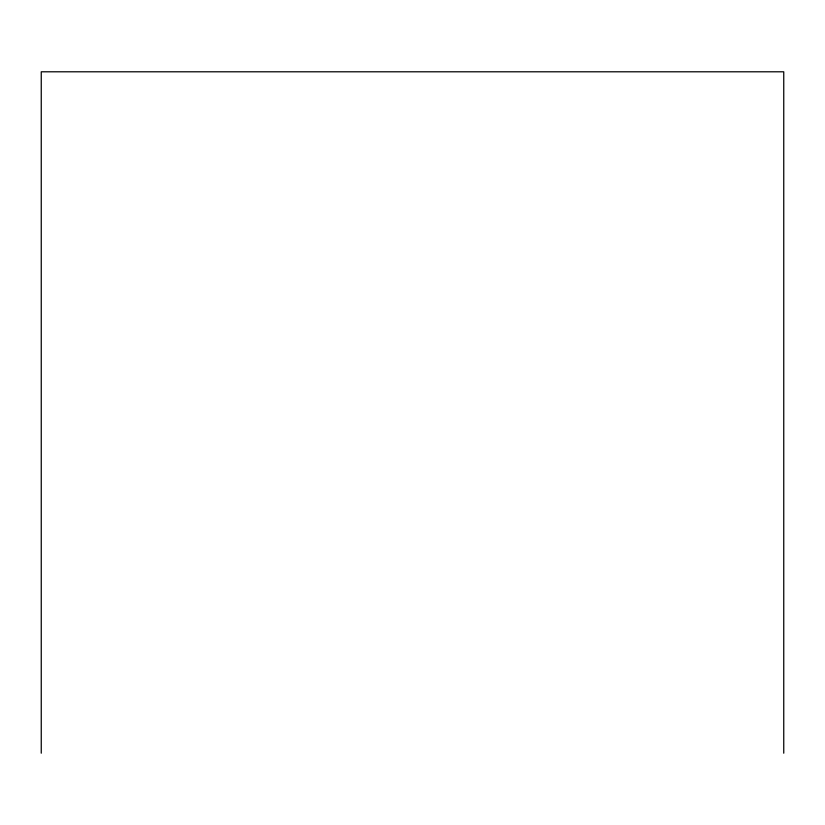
<?xml version="1.0" encoding="UTF-8"?>
<svg xmlns="http://www.w3.org/2000/svg" width="825" height="825" viewBox="0 0 825 825"><rect width="100%" height="100%" fill="white"/><g stroke="black" fill="none" stroke-linecap="round" stroke-linejoin="round"><path stroke-width="1.24" d="M783.75 753.204L783.75 71.796L41.25 71.796L41.25 753.204"/></g></svg>
